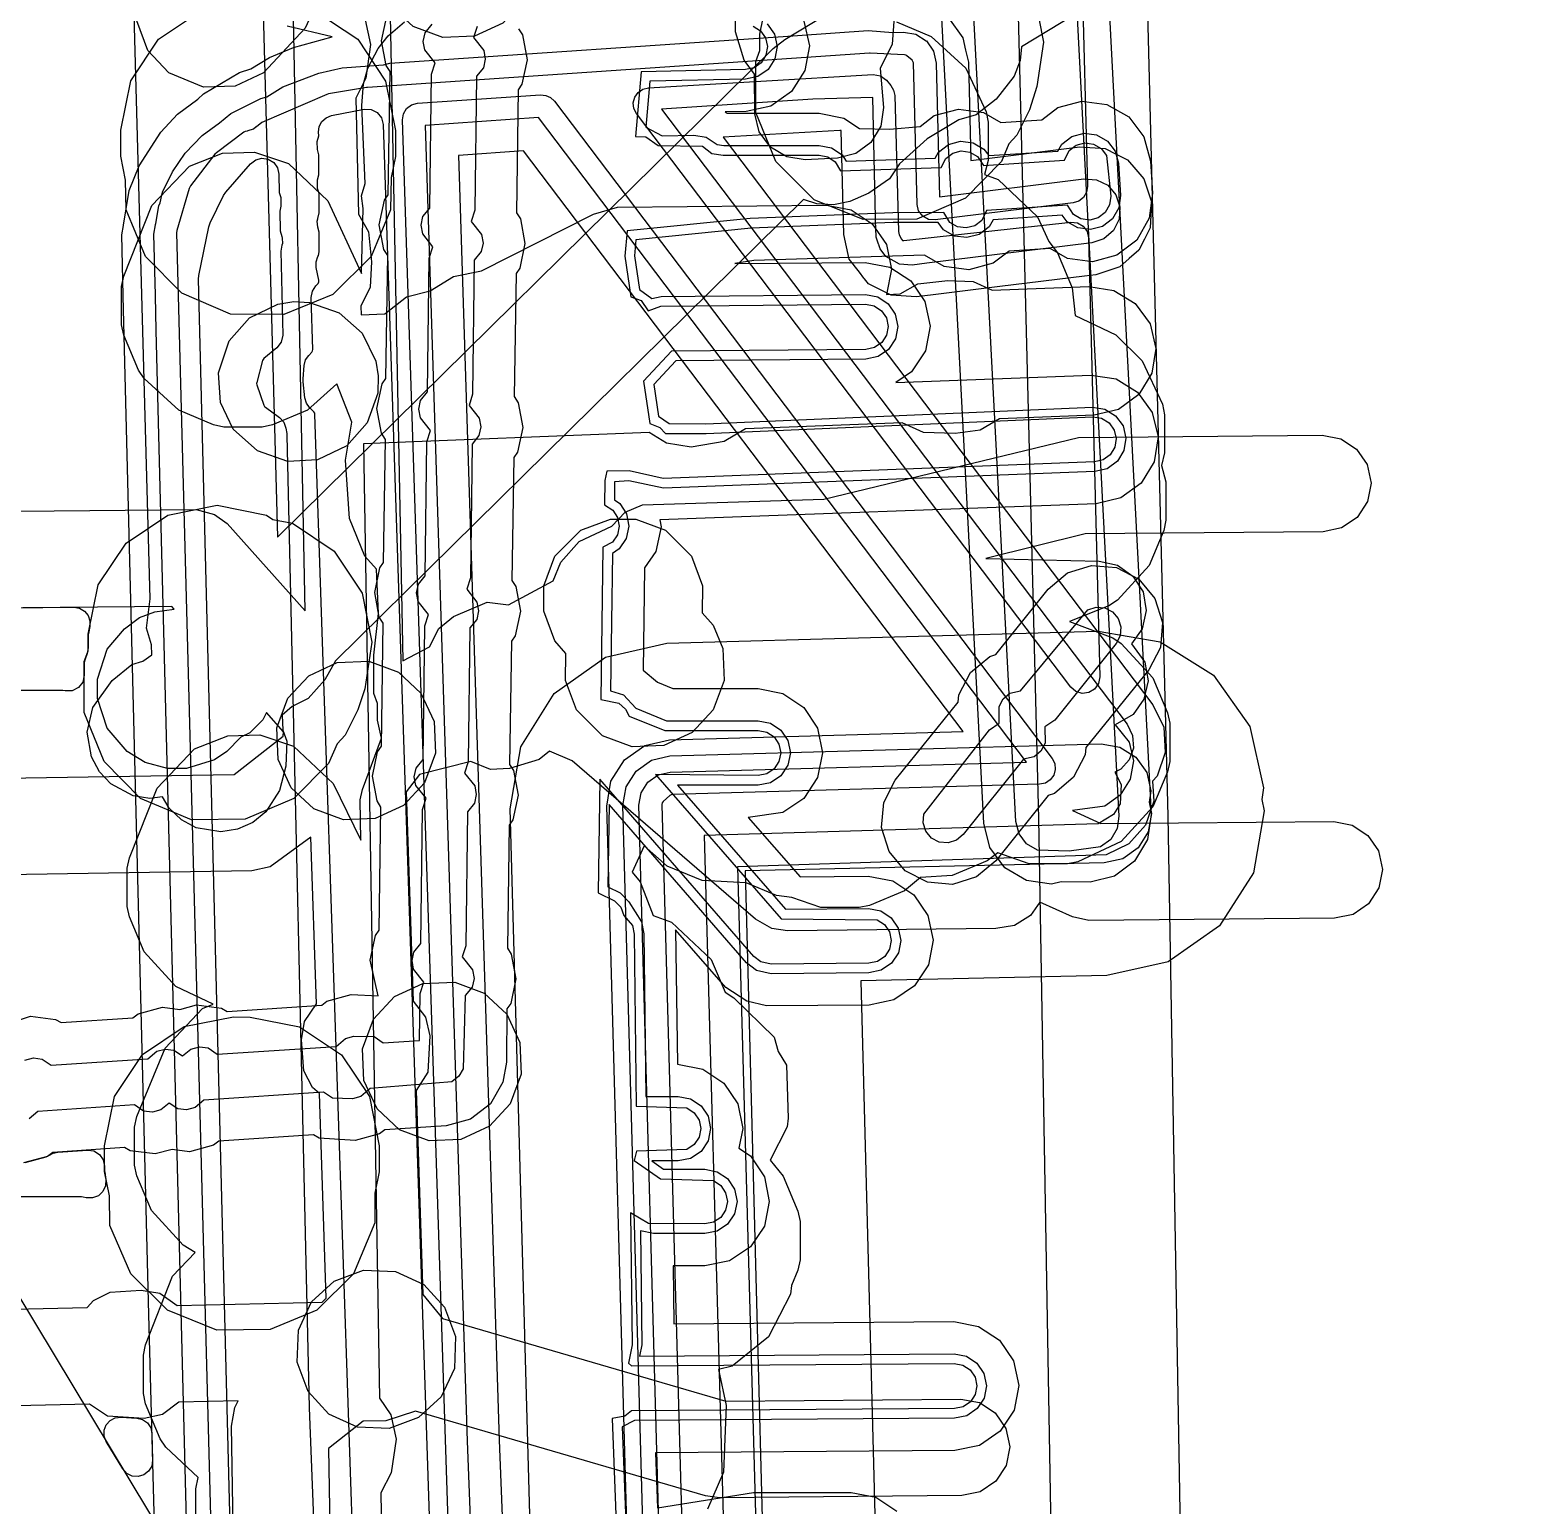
# Model space of a CAD drawing. Header units: metres. Extents: x 17722 to 17999, y 13535 to 15917.
# Drawn here: x 17807.74 to 17853.76, y 15277.1 to 15322.92 of the extents above; entities that cross this region are included whole.
import ezdxf

# ---------------------------------------------------------------- set-up
doc = ezdxf.new("R2010")
doc.units = ezdxf.units.M
for name, color, linetype in [('AI_GREENING_ALLOWED_ZONE', 4, 'Continuous'), ('AI_GREENING_EXCLUSIONS', 1, 'Continuous'), ('AI_GREENING_LAWN', 82, 'Continuous')]:
    doc.layers.add(name, color=color, linetype=linetype)

msp = doc.modelspace()

# ---------------------------------------------------------------- linework, layer by layer
at = {"layer": 'AI_GREENING_ALLOWED_ZONE'}
for points in [[(17805.238, 15304.948), (17809.11, 15304.983), (17809.284, 15304.954), (17809.437, 15304.865), (17809.55, 15304.729), (17809.608, 15304.562), (17809.605, 15304.386), (17809.563, 15304.173), (17809.558, 15304.124), (17809.558, 15303.725), (17809.527, 15303.552), (17809.449, 15303.341), (17809.434, 15303.255), (17809.434, 15302.877), (17809.386, 15302.663), (17809.251, 15302.49), (17809.056, 15302.392), (17808.837, 15302.387), (17808.768, 15302.4), (17808.72, 15302.405), (17804.533, 15302.405)], [(17807.596, 15287.75), (17808.247, 15287.925), (17808.334, 15287.968), (17808.336, 15287.97), (17808.464, 15288.041), (17808.607, 15288.072), (17809.531, 15288.135), (17809.733, 15288.107), (17809.906, 15288.001), (17810.024, 15287.835), (17810.065, 15287.636), (17810.065, 15287.486), (17810.068, 15287.448), (17810.104, 15287.217), (17810.095, 15287.022), (17810.013, 15286.845), (17809.87, 15286.713), (17809.687, 15286.646), (17809.492, 15286.654), (17809.403, 15286.676), (17809.344, 15286.683), (17806.059, 15286.683)]]:
    msp.add_lwpolyline(points, dxfattribs=at)
msp.add_lwpolyline([(17810.113, 15279.088), (17810.05, 15279.256), (17810.05, 15279.437), (17810.114, 15279.605), (17810.234, 15279.74), (17810.394, 15279.824), (17810.573, 15279.845), (17811.064, 15279.814), (17811.243, 15279.768), (17811.393, 15279.662), (17811.494, 15279.508), (17811.532, 15279.328), (17811.555, 15278.508), (17811.525, 15278.324), (17811.43, 15278.163), (17811.282, 15278.049), (17811.103, 15277.997), (17810.918, 15278.014), (17810.751, 15278.097), (17810.627, 15278.236), (17810.113, 15279.088)], close=True, dxfattribs=at)
at = {"layer": 'AI_GREENING_EXCLUSIONS'}
for points in [[(17846.455, 15514.793), (17847.112, 15475.226), (17846.972, 15474.458), (17846.581, 15473.835), (17845.908, 15473.358), (17845.19, 15473.195), (17839.663, 15472.978), (17840.458, 15401.539), (17843.063, 15298.501), (17845.054, 15183.374)], [(17840.715, 15202.784), (17839.063, 15298.423), (17836.459, 15401.452), (17835.641, 15474.878), (17835.785, 15475.645), (17836.172, 15476.258), (17836.855, 15476.739), (17837.563, 15476.898), (17843.08, 15477.115), (17842.49, 15512.663)], [(17853.76, 15331.607), (17838.522, 15322.379), (17838.483, 15321.959), (17838.294, 15321.473), (17837.735, 15320.755), (17837.122, 15320.272), (17836.582, 15320.12), (17835.598, 15319.524), (17834.735, 15318.753), (17834.43, 15318.281), (17833.787, 15317.838), (17833.199, 15317.584), (17832.689, 15317.478), (17832.168, 15317.507), (17831.761, 15317.641), (17817.228, 15303.32), (17816.901, 15302.734), (17816.385, 15302.148), (17815.882, 15301.902), (17815.579, 15301.632), (17815.591, 15301.167), (17815.717, 15300.827), (17815.686, 15300.047), (17815.488, 15299.292), (17815.071, 15298.632), (17814.666, 15298.304), (17814.19, 15298.092), (17813.673, 15298.01), (17812.904, 15298.142), (17812.446, 15298.39), (17812.067, 15298.749), (17811.863, 15299.097), (17811.466, 15299.048), (17811.466, 15299.048), (17810.95, 15299.132), (17810.261, 15299.498), (17809.903, 15299.879), (17809.656, 15300.338), (17809.527, 15301.108), (17809.702, 15301.868), (17810.303, 15302.713), (17810.905, 15303.209), (17811.254, 15303.316), (17811.527, 15303.512), (17811.518, 15303.817), (17811.362, 15304.338), (17811.479, 15305.243), (17810.498, 15341.132)], [(17853.76, 15331.607), (17838.522, 15322.379), (17838.483, 15321.959), (17838.294, 15321.473), (17837.735, 15320.755), (17837.122, 15320.272), (17836.582, 15320.12), (17835.598, 15319.524), (17834.735, 15318.753), (17834.43, 15318.281), (17833.787, 15317.838), (17833.199, 15317.584), (17832.689, 15317.478), (17832.168, 15317.507), (17831.761, 15317.641), (17817.228, 15303.32), (17816.901, 15302.734), (17816.385, 15302.148), (17815.882, 15301.902), (17815.579, 15301.632), (17815.591, 15301.167), (17815.717, 15300.827), (17815.686, 15300.047), (17815.488, 15299.292), (17815.071, 15298.632), (17814.666, 15298.304), (17814.19, 15298.092), (17813.673, 15298.01), (17812.904, 15298.142), (17812.446, 15298.39), (17812.067, 15298.749), (17811.863, 15299.097), (17811.466, 15299.048), (17811.466, 15299.048), (17810.95, 15299.132), (17810.261, 15299.498), (17809.903, 15299.879), (17809.656, 15300.338), (17809.527, 15301.108), (17809.702, 15301.868), (17810.303, 15302.713), (17810.905, 15303.209), (17811.254, 15303.316), (17811.527, 15303.512), (17811.518, 15303.817), (17811.362, 15304.338), (17811.479, 15305.243), (17810.498, 15341.132)], [(17814.641, 15335.96), (17815.429, 15307.162), (17830.815, 15322.325), (17831.183, 15322.611), (17851.688, 15335.028)], [(17814.641, 15335.96), (17815.429, 15307.162), (17830.815, 15322.325), (17831.183, 15322.611), (17851.688, 15335.028)], [(17805.186, 15307.948), (17812.904, 15308.014), (17813.471, 15307.867), (17813.869, 15307.587), (17816.292, 15304.874), (17815.847, 15327.507)], [(17818.846, 15327.568), (17819.323, 15303.318), (17820.153, 15303.76), (17820.436, 15304.329), (17820.889, 15304.699), (17821.935, 15305.145), (17822.602, 15305.062), (17823.991, 15305.8), (17824.226, 15306.386), (17824.792, 15307.03), (17825.811, 15307.498), (17826.224, 15307.933), (17826.76, 15308.169), (17832.393, 15308.344), (17840.298, 15310.258), (17847.86, 15310.326), (17848.435, 15310.217), (17848.924, 15309.897), (17849.254, 15309.413), (17849.373, 15308.84), (17849.264, 15308.265), (17848.943, 15307.775), (17848.46, 15307.446), (17847.887, 15307.327), (17840.501, 15307.26), (17837.422, 15306.498), (17840.934, 15306.417), (17841.506, 15306.29), (17841.985, 15305.954), (17842.298, 15305.46), (17842.399, 15304.884), (17842.272, 15304.312), (17841.943, 15303.844), (17842.355, 15303.278), (17842.454, 15302.702), (17842.325, 15302.131), (17841.987, 15301.653), (17841.435, 15301.331), (17841.868, 15300.793), (17841.997, 15300.222), (17841.898, 15299.645), (17841.586, 15299.15), (17841.108, 15298.812), (17840.105, 15298.672), (17840.987, 15298.267), (17848.214, 15298.332), (17848.789, 15298.223), (17849.278, 15297.902), (17849.608, 15297.419), (17849.727, 15296.846), (17849.618, 15296.271), (17849.298, 15295.781), (17848.814, 15295.451), (17848.241, 15295.332), (17840.61, 15295.265), (17840.104, 15295.373), (17839.095, 15295.834), (17838.799, 15295.417), (17838.304, 15295.106), (17837.727, 15295.008), (17831.261, 15294.939), (17830.776, 15295.015), (17830.267, 15295.303), (17824.578, 15300.215), (17823.871, 15300.521), (17823.549, 15300.258), (17822.629, 15299.98), (17822.044, 15299.95), (17821.433, 15300.2), (17819.84, 15299.797), (17819.425, 15299.258), (17819.641, 15292.759), (17820.027, 15292.255), (17820.161, 15291.685), (17820.101, 15290.549), (17819.733, 15289.986), (17819.943, 15283.647), (17820.461, 15283.014), (17820.554, 15282.91), (17829.349, 15280.34), (17836.646, 15280.406), (17837.221, 15280.297), (17837.711, 15279.976), (17838.04, 15279.493), (17838.159, 15278.92), (17838.05, 15278.345), (17837.73, 15277.855), (17837.246, 15277.525), (17836.673, 15277.406), (17829.154, 15277.338), (17828.72, 15277.399), (17819.713, 15280.031), (17818.796, 15279.728), (17818.087, 15279.716), (17817.013, 15278.871), (17817.127, 15272.098)], [(17838.904, 15324.057), (17839.208, 15322.526), (17839.001, 15321.155), (17838.775, 15320.43), (17838.382, 15319.64), (17838.133, 15319.373), (17837.904, 15318.824), (17836.781, 15317.68), (17835.272, 15317.033), (17833.611, 15317.017), (17832.089, 15317.637), (17830.902, 15318.824), (17830.282, 15320.346), (17830.282, 15321.93), (17830.406, 15322.266), (17830.406, 15322.779), (17830.71, 15324.31)], [(17806.897, 15291.999), (17807.765, 15292.29), (17808.538, 15292.19), (17808.714, 15292.089), (17810.943, 15292.24), (17811.104, 15292.364), (17811.858, 15292.567), (17812.394, 15292.498), (17812.917, 15292.639), (17813.691, 15292.539), (17813.867, 15292.437), (17816.802, 15292.636), (17816.963, 15292.76), (17817.716, 15292.964), (17818.559, 15292.924), (17818.307, 15294.031), (17818.469, 15294.794), (17818.584, 15294.961), (17818.643, 15298.782), (17818.52, 15298.971), (17818.377, 15299.738), (17818.539, 15300.501), (17818.654, 15300.669), (17818.713, 15304.49), (17818.59, 15304.678), (17818.447, 15305.446), (17818.609, 15306.209), (17818.724, 15306.376), (17818.783, 15310.197), (17818.66, 15310.386), (17818.517, 15311.153), (17818.679, 15311.916), (17818.794, 15312.084), (17818.853, 15315.905), (17818.73, 15316.093), (17818.587, 15316.861), (17818.749, 15317.624), (17818.864, 15317.791), (17818.923, 15321.612), (17818.8, 15321.801), (17818.657, 15322.568), (17818.819, 15323.331)], [(17836.261, 15323.287), (17836.703, 15322.663), (17836.703, 15322.663), (17836.703, 15322.663), (17836.791, 15322.283), (17836.88, 15321.903), (17836.88, 15321.903), (17836.88, 15321.903), (17836.88, 15321.903), (17836.953, 15318.858), (17840.339, 15319.279), (17840.34, 15319.279), (17841.119, 15319.222), (17841.119, 15319.222), (17841.119, 15319.222), (17841.467, 15319.047), (17841.816, 15318.872), (17841.816, 15318.872), (17841.816, 15318.872), (17842.071, 15318.577), (17842.326, 15318.281), (17842.326, 15318.281), (17842.326, 15318.281), (17842.572, 15317.541), (17842.572, 15317.541), (17842.572, 15317.541), (17842.543, 15317.151), (17842.515, 15316.762), (17842.515, 15316.762), (17842.515, 15316.762), (17842.34, 15316.414), (17842.165, 15316.065), (17842.165, 15316.065), (17842.165, 15316.065), (17841.87, 15315.81), (17841.574, 15315.555), (17841.574, 15315.555), (17841.574, 15315.555), (17841.574, 15315.555), (17840.834, 15315.309), (17840.483, 15315.266), (17840.483, 15315.266), (17837.848, 15314.938), (17835.704, 15314.672), (17835.704, 15314.672), (17835.254, 15314.616), (17834.475, 15314.673), (17833.778, 15315.023), (17833.655, 15315.181), (17833.626, 15315.199), (17833.494, 15315.387), (17833.178, 15315.791), (17833.008, 15316.553), (17832.93, 15319.781), (17832.888, 15319.78), (17829.265, 15319.573), (17842.6, 15301.959), (17842.94, 15301.257), (17842.986, 15300.478), (17842.731, 15299.741), (17842.594, 15299.586), (17842.631, 15298.96), (17842.375, 15298.222), (17841.857, 15297.639), (17841.155, 15297.298), (17829.705, 15296.927), (17831.673, 15226.293)], [(17834.584, 15323.445), (17834.506, 15322.462), (17834.139, 15321.713), (17834.24, 15320.495), (17834.153, 15319.916), (17833.851, 15319.415), (17833.38, 15319.067), (17832.812, 15318.926), (17831.813, 15318.879), (17831.235, 15318.966), (17830.733, 15319.269), (17830.386, 15319.739), (17830.245, 15320.307), (17830.232, 15321.533), (17829.915, 15321.97), (17829.644, 15322.851), (17829.644, 15323.445)], [(17822.915, 15322.938), (17823.038, 15322.75), (17823.181, 15321.982), (17823.019, 15321.219), (17822.904, 15321.052), (17822.845, 15317.231), (17822.968, 15317.042), (17823.111, 15316.275), (17822.949, 15315.512), (17822.834, 15315.344), (17822.775, 15311.523), (17822.898, 15311.335), (17823.041, 15310.567), (17822.879, 15309.804), (17822.764, 15309.637), (17822.705, 15305.816), (17822.828, 15305.627), (17822.971, 15304.86), (17822.809, 15304.097), (17822.694, 15303.929), (17822.635, 15300.108), (17822.758, 15299.92), (17822.901, 15299.152), (17822.739, 15298.389), (17822.624, 15298.222), (17822.565, 15294.401), (17822.688, 15294.212), (17822.831, 15293.445), (17822.669, 15292.682), (17822.554, 15292.514), (17822.534, 15290.859), (17822.429, 15290.245), (17822.04, 15289.568), (17821.422, 15289.092), (17820.669, 15288.889), (17818.76, 15288.759), (17818.6, 15288.636), (17817.846, 15288.432), (17816.719, 15288.508), (17816.543, 15288.609), (17813.608, 15288.411), (17813.447, 15288.287), (17812.694, 15288.083), (17812.157, 15288.153), (17811.635, 15288.012), (17810.861, 15288.112), (17810.685, 15288.213), (17808.456, 15288.062), (17808.295, 15287.938), (17807.542, 15287.735)], [(17807.589, 15290.922), (17807.852, 15290.993), (17808.123, 15290.958), (17808.404, 15290.765), (17811.409, 15290.968), (17811.682, 15291.199), (17811.945, 15291.27), (17812.216, 15291.235), (17812.485, 15291.058), (17812.741, 15291.271), (17813.005, 15291.342), (17813.276, 15291.307), (17813.556, 15291.113), (17817.252, 15291.346), (17817.54, 15291.595), (17817.804, 15291.666), (17818.428, 15291.655), (17818.709, 15291.462), (17819.842, 15291.539), (17819.86, 15292.996), (17819.973, 15293.346), (17819.657, 15293.746), (17819.607, 15294.015), (17819.664, 15294.282), (17819.879, 15294.546), (17819.93, 15298.704), (17820.043, 15299.054), (17819.727, 15299.454), (17819.677, 15299.722), (17819.734, 15299.989), (17819.949, 15300.254), (17820, 15304.411), (17820.113, 15304.761), (17819.797, 15305.161), (17819.747, 15305.43), (17819.804, 15305.697), (17820.019, 15305.961), (17820.07, 15310.119), (17820.183, 15310.469), (17819.867, 15310.869), (17819.817, 15311.137), (17819.874, 15311.404), (17820.089, 15311.669), (17820.14, 15315.826), (17820.253, 15316.176), (17819.937, 15316.576), (17819.887, 15316.845), (17819.944, 15317.112), (17820.159, 15317.376), (17820.21, 15321.534), (17820.323, 15321.884), (17820.007, 15322.284), (17819.957, 15322.552), (17820.014, 15322.819), (17820.229, 15323.084)], [(17821.628, 15323.017), (17821.515, 15322.667), (17821.831, 15322.267), (17821.881, 15321.998), (17821.824, 15321.731), (17821.609, 15321.467), (17821.558, 15317.309), (17821.445, 15316.959), (17821.761, 15316.559), (17821.811, 15316.291), (17821.754, 15316.024), (17821.539, 15315.759), (17821.488, 15311.602), (17821.375, 15311.252), (17821.691, 15310.852), (17821.741, 15310.583), (17821.684, 15310.316), (17821.469, 15310.052), (17821.418, 15305.894), (17821.305, 15305.544), (17821.621, 15305.144), (17821.671, 15304.876), (17821.614, 15304.609), (17821.399, 15304.344), (17821.348, 15300.187), (17821.235, 15299.837), (17821.551, 15299.437), (17821.601, 15299.168), (17821.544, 15298.901), (17821.329, 15298.637), (17821.278, 15294.479), (17821.165, 15294.129), (17821.481, 15293.729), (17821.531, 15293.461), (17821.474, 15293.194), (17821.259, 15292.929), (17821.197, 15290.66), (17821.061, 15290.424), (17820.845, 15290.257), (17818.311, 15290.05), (17818.022, 15289.8), (17817.759, 15289.729), (17817.135, 15289.74), (17816.854, 15289.933), (17813.142, 15289.682), (17812.87, 15289.452), (17812.606, 15289.38), (17812.335, 15289.415), (17812.067, 15289.593), (17811.81, 15289.38), (17811.547, 15289.309), (17811.276, 15289.344), (17810.995, 15289.537), (17807.99, 15289.334), (17807.717, 15289.103)], [(17812.895, 15276.427), (17812.895, 15277.614), (17812.973, 15277.969), (17811.969, 15278.91), (17811.792, 15279.173), (17811.338, 15280.257), (17811.273, 15280.579), (17811.273, 15281.767), (17811.338, 15282.089), (17812.174, 15284.217), (17812.878, 15284.958), (17812.503, 15285.182), (17811.515, 15286.256), (17811.062, 15287.339), (17810.996, 15287.662), (17810.996, 15288.849), (17811.062, 15289.172), (17811.944, 15291.302), (17813.104, 15292.524), (17813.429, 15292.666), (17812.276, 15293.216), (17811.288, 15294.29), (17810.834, 15295.373), (17810.769, 15295.696), (17810.769, 15296.883), (17810.834, 15297.205), (17811.696, 15299.365), (17812.856, 15300.587), (17813.886, 15300.994), (17814.88, 15301.021), (17815.93, 15300.669), (17817.154, 15299.51), (17818.014, 15297.751), (17818, 15299.006), (17818.066, 15299.329), (17818.661, 15300.92), (17818.532, 15301.482), (17818.532, 15301.998), (17818.424, 15302.307), (17818.424, 15303.494), (17818.564, 15304.789), (17818.5, 15306.172), (17818.138, 15306.571), (17817.669, 15307.736), (17817.54, 15309.555), (17817.735, 15310.733), (17817.275, 15311.925), (17816.362, 15311.098), (17815.279, 15310.645), (17814.956, 15310.579), (17813.769, 15310.579), (17813.446, 15310.645), (17812.363, 15311.098), (17811.289, 15312.086), (17811.112, 15312.349), (17810.658, 15313.432), (17810.593, 15313.755), (17810.593, 15314.942), (17810.658, 15315.265), (17811.534, 15317.454), (17812.694, 15318.676), (17813.724, 15319.083), (17814.718, 15319.11), (17815.768, 15318.758), (17816.992, 15317.599), (17818.033, 15315.345), (17818.092, 15317.359), (17818.034, 15317.758), (17818.147, 15318.139), (17818.044, 15320.565), (17818.099, 15321.236), (17818.238, 15321.72), (17818.555, 15322.335), (17818.863, 15322.722), (17819.372, 15323.156)], [(17812.571, 15240.772), (17811.433, 15283.031), (17810.641, 15314.638), (17810.643, 15314.664), (17810.594, 15316.545), (17810.646, 15316.836), (17810.646, 15316.843), (17810.83, 15317.917), (17811.135, 15318.691), (17811.806, 15319.733), (17812.329, 15320.295), (17812.958, 15320.759), (17813.131, 15320.927), (17814.253, 15321.584), (17814.601, 15321.695), (17815.181, 15322.05), (17815.927, 15322.362), (17817.124, 15322.687), (17815.732, 15323.019)], [(17812.65, 15275.016), (17811.669, 15313.578), (17811.641, 15314.663), (17811.641, 15314.674), (17811.593, 15316.57), (17811.646, 15316.86), (17811.645, 15316.864), (17811.652, 15316.893), (17811.752, 15317.449), (17811.792, 15317.534), (17811.865, 15317.868), (17812.167, 15318.506), (17812.564, 15319.081), (17813.088, 15319.633), (17813.632, 15320.022), (17813.987, 15320.312), (17814.91, 15320.773), (17815.098, 15320.827), (17815.593, 15321.139), (17815.593, 15321.139), (17816.713, 15321.564), (17817.442, 15321.733), (17818.722, 15321.823), (17818.917, 15321.872), (17831.424, 15322.728), (17831.567, 15322.733), (17833.767, 15322.888), (17834.529, 15322.828), (17834.857, 15322.838), (17835.241, 15322.772), (17835.241, 15322.772), (17835.241, 15322.772), (17835.241, 15322.771), (17835.565, 15322.568), (17835.567, 15322.565), (17835.571, 15322.563), (17835.792, 15322.251), (17835.792, 15322.251), (17835.792, 15322.251), (17835.836, 15322.061), (17835.88, 15321.871), (17835.88, 15321.871), (17835.88, 15321.871), (17835.88, 15321.871), (17835.98, 15317.73), (17840.464, 15318.286), (17840.853, 15318.258), (17840.853, 15318.258), (17840.853, 15318.258), (17841.027, 15318.171), (17841.202, 15318.083), (17841.202, 15318.083), (17841.202, 15318.083), (17841.457, 15317.788), (17841.457, 15317.788), (17841.457, 15317.788), (17841.518, 15317.603), (17841.579, 15317.417), (17841.579, 15317.417), (17841.579, 15317.417), (17841.551, 15317.028), (17841.551, 15317.028), (17841.551, 15317.028), (17841.376, 15316.68), (17841.376, 15316.68), (17841.376, 15316.68), (17841.081, 15316.424), (17841.081, 15316.424), (17841.081, 15316.424), (17840.895, 15316.363), (17840.71, 15316.302), (17840.71, 15316.302), (17835.581, 15315.665), (17835.581, 15315.665), (17835.13, 15315.609), (17834.741, 15315.637), (17834.317, 15315.877), (17834.137, 15316.107), (17834.094, 15316.239), (17834.091, 15316.242), (17834.089, 15316.253), (17834.015, 15316.478), (17834.012, 15316.599), (17834.006, 15316.623), (17833.905, 15320.807), (17833.905, 15320.807), (17832.051, 15320.76), (17827.351, 15320.445), (17841.802, 15301.356), (17841.973, 15301.005), (17841.996, 15300.615), (17841.868, 15300.246), (17841.609, 15299.955), (17841.425, 15299.866), (17841.617, 15299.486), (17841.584, 15298.877), (17841.376, 15298.547), (17840.902, 15298.266), (17828.678, 15297.898), (17830.701, 15225.265)], [(17818.148, 15323.215), (17818.319, 15322.453), (17818.177, 15321.406), (17817.861, 15320.789), (17817.948, 15317.189), (17818.254, 15316.637), (17818.347, 15315.703), (17818.302, 15314.924), (17818.017, 15314.335), (17818.023, 15314.061), (17818.759, 15314.089), (17819.438, 15314.622), (17820.166, 15314.81), (17820.897, 15315.252), (17821.764, 15315.425), (17825.234, 15317.189), (17825.985, 15317.4), (17832.474, 15317.463), (17833.24, 15317.317), (17833.893, 15316.89), (17834.333, 15316.245), (17834.492, 15315.481), (17834.334, 15314.696), (17834.759, 15314.712), (17835.306, 15315.027), (17836.239, 15315.133), (17837.019, 15315.1), (17837.611, 15314.824), (17840.619, 15314.941), (17841.39, 15314.818), (17842.055, 15314.411), (17842.514, 15313.779), (17842.695, 15313.02), (17842.573, 15312.249), (17842.165, 15311.584), (17841.534, 15311.126), (17840.775, 15310.944), (17837.846, 15310.83), (17837.241, 15310.482), (17836.467, 15310.382), (17835.478, 15310.407), (17834.824, 15310.712), (17829.961, 15310.523), (17829.291, 15310.134), (17828.274, 15309.956), (17827.504, 15310.079), (17826.97, 15310.406), (17818.105, 15310.061), (17818.592, 15280.429), (17818.945, 15279.919), (17819.11, 15279.156), (17818.961, 15278.11), (17818.64, 15277.495), (17818.95, 15258.646)], [(17830.194, 15323.027), (17830.424, 15322.88), (17830.581, 15322.656), (17830.639, 15322.389), (17830.592, 15322.12), (17830.445, 15321.89), (17830.221, 15321.734), (17829.954, 15321.675), (17826.715, 15321.605), (17826.539, 15319.6), (17826.867, 15319.591), (17827.248, 15319.319), (17828.625, 15319.294), (17828.91, 15319.068), (17829.26, 15319.021), (17832.247, 15319.021), (17832.515, 15318.968), (17832.742, 15318.816), (17832.906, 15318.528), (17836.031, 15318.632), (17836.174, 15318.916), (17836.39, 15319.082), (17836.654, 15319.152), (17836.925, 15319.117), (17837.162, 15318.98), (17837.346, 15318.696), (17839.86, 15318.859), (17840.006, 15319.164), (17840.222, 15319.331), (17840.486, 15319.401), (17840.757, 15319.365), (17840.994, 15319.229), (17841.16, 15319.012), (17841.295, 15317.75), (17841.259, 15317.479), (17841.122, 15317.243), (17840.906, 15317.077), (17840.642, 15317.006), (17840.371, 15317.042), (17840.134, 15317.179), (17839.95, 15317.462), (17837.436, 15317.299), (17837.29, 15316.994), (17837.074, 15316.828), (17836.81, 15316.758), (17836.539, 15316.793), (17836.302, 15316.93), (17836.113, 15317.234), (17834.526, 15317.231), (17830.105, 15317.049), (17826.281, 15316.672), (17826.212, 15315.884), (17826.399, 15314.623), (17826.715, 15314.503), (17826.94, 15314.185), (17827.325, 15314.333), (17833.68, 15314.39), (17833.948, 15314.339), (17834.177, 15314.19), (17834.33, 15313.964), (17834.386, 15313.696), (17834.335, 15313.428), (17834.185, 15313.2), (17833.96, 15313.046), (17833.692, 15312.99), (17827.658, 15312.936), (17826.789, 15312.001), (17826.984, 15310.688), (17827.3, 15310.568), (17827.471, 15310.38), (17828.733, 15310.38), (17840.739, 15310.894), (17841.009, 15310.851), (17841.242, 15310.708), (17841.402, 15310.487), (17841.466, 15310.222), (17841.423, 15309.952), (17841.28, 15309.719), (17841.059, 15309.559), (17840.794, 15309.495), (17827.402, 15308.977), (17826.351, 15309.219), (17825.656, 15309.212), (17825.586, 15308.922), (17825.583, 15308.16), (17825.838, 15307.999), (17825.987, 15307.77), (17826.037, 15307.501), (17825.98, 15307.234), (17825.825, 15307.009), (17825.528, 15306.847), (17825.465, 15302.118), (17826.023, 15302.002), (17826.232, 15301.825), (17826.344, 15301.608), (17827.451, 15301.163), (17830.349, 15301.163), (17830.617, 15301.11), (17830.844, 15300.958), (17830.996, 15300.731), (17831.049, 15300.463), (17830.996, 15300.195), (17830.844, 15299.968), (17830.617, 15299.816), (17830.349, 15299.763), (17827.163, 15299.793), (17831.062, 15295.31), (17834.042, 15295.284), (17834.27, 15295.134), (17834.424, 15294.908), (17834.48, 15294.641), (17834.429, 15294.373), (17834.279, 15294.144), (17834.053, 15293.99), (17833.786, 15293.935), (17830.752, 15293.907), (17830.433, 15293.981), (17830.217, 15294.148), (17825.432, 15299.65), (17825.385, 15296.12), (17825.893, 15295.869), (17826.083, 15295.673), (17826.184, 15295.411), (17826.448, 15295.107), (17826.504, 15294.839), (17826.565, 15289.499), (17828.138, 15289.446), (17828.365, 15289.294), (17828.517, 15289.067), (17828.57, 15288.799), (17828.517, 15288.531), (17828.365, 15288.304), (17828.138, 15288.152), (17826.576, 15288.099), (17826.506, 15287.814), (17827.322, 15287.24), (17828.962, 15287.186), (17829.19, 15287.035), (17829.341, 15286.807), (17829.395, 15286.54), (17829.341, 15286.272), (17829.19, 15286.045), (17828.962, 15285.893), (17828.695, 15285.84), (17826.947, 15285.857), (17826.391, 15286.183), (17826.437, 15282.087), (17826.324, 15281.514), (17826.417, 15281.439), (17836.432, 15281.508), (17836.7, 15281.457), (17836.928, 15281.307), (17837.082, 15281.081), (17837.138, 15280.814), (17837.087, 15280.545), (17836.937, 15280.317), (17836.712, 15280.163), (17836.444, 15280.108), (17826.419, 15280.039), (17826.208, 15279.869), (17825.818, 15279.805), (17825.975, 15275.73)], [(17830.632, 15323.097), (17830.855, 15322.777), (17830.939, 15322.396), (17830.871, 15322.011), (17830.661, 15321.683), (17830.341, 15321.459), (17829.96, 15321.375), (17826.991, 15321.314), (17826.865, 15319.886), (17827.373, 15319.622), (17828.35, 15319.642), (17828.734, 15319.574), (17829.073, 15319.349), (17829.28, 15319.321), (17832.247, 15319.321), (17832.63, 15319.245), (17832.954, 15319.028), (17833.084, 15318.834), (17835.84, 15318.926), (17835.948, 15319.114), (17836.258, 15319.351), (17836.635, 15319.452), (17837.022, 15319.401), (17837.359, 15319.205), (17837.511, 15319.008), (17839.656, 15319.147), (17839.78, 15319.362), (17840.09, 15319.6), (17840.467, 15319.7), (17840.854, 15319.649), (17841.191, 15319.454), (17841.429, 15319.144), (17841.53, 15318.767), (17841.594, 15317.769), (17841.543, 15317.383), (17841.348, 15317.045), (17841.038, 15316.807), (17840.661, 15316.707), (17840.274, 15316.758), (17839.937, 15316.953), (17839.785, 15317.151), (17837.64, 15317.012), (17837.516, 15316.796), (17837.206, 15316.559), (17836.829, 15316.458), (17836.442, 15316.509), (17836.105, 15316.705), (17835.934, 15316.928), (17834.536, 15316.931), (17830.131, 15316.75), (17826.558, 15316.395), (17826.514, 15315.893), (17826.669, 15314.85), (17827.05, 15314.572), (17827.341, 15314.633), (17833.677, 15314.69), (17834.06, 15314.617), (17834.387, 15314.404), (17834.606, 15314.081), (17834.686, 15313.699), (17834.613, 15313.316), (17834.399, 15312.989), (17834.077, 15312.77), (17833.695, 15312.69), (17827.79, 15312.637), (17827.107, 15311.903), (17827.254, 15310.915), (17827.591, 15310.685), (17828.722, 15310.679), (17840.728, 15311.194), (17841.113, 15311.133), (17841.446, 15310.929), (17841.675, 15310.613), (17841.766, 15310.233), (17841.704, 15309.848), (17841.5, 15309.515), (17841.185, 15309.286), (17840.805, 15309.195), (17827.414, 15308.677), (17826.335, 15308.913), (17825.889, 15308.877), (17825.895, 15308.317), (17826.053, 15308.208), (17826.266, 15307.881), (17826.337, 15307.497), (17826.256, 15307.115), (17826.035, 15306.794), (17825.826, 15306.658), (17825.769, 15302.386), (17826.168, 15302.264), (17826.551, 15301.848), (17827.509, 15301.463), (17830.349, 15301.463), (17830.732, 15301.387), (17831.056, 15301.17), (17831.273, 15300.846), (17831.349, 15300.463), (17831.273, 15300.08), (17831.056, 15299.756), (17830.732, 15299.539), (17830.349, 15299.463), (17827.847, 15299.463), (17831.198, 15295.611), (17833.771, 15295.635), (17834.154, 15295.562), (17834.48, 15295.348), (17834.7, 15295.026), (17834.78, 15294.644), (17834.707, 15294.26), (17834.493, 15293.934), (17834.171, 15293.714), (17833.789, 15293.635), (17830.755, 15293.607), (17830.3, 15293.712), (17829.991, 15293.951), (17825.721, 15298.86), (17825.687, 15296.301), (17826.064, 15296.116), (17826.335, 15295.836), (17826.724, 15295.224), (17826.804, 15294.843), (17826.861, 15289.799), (17827.87, 15289.799), (17828.253, 15289.723), (17828.577, 15289.506), (17828.794, 15289.182), (17828.87, 15288.799), (17828.794, 15288.416), (17828.577, 15288.092), (17828.253, 15287.875), (17827.87, 15287.799), (17827.048, 15287.799), (17827.417, 15287.54), (17828.695, 15287.54), (17829.077, 15287.463), (17829.402, 15287.247), (17829.618, 15286.922), (17829.695, 15286.54), (17829.618, 15286.157), (17829.402, 15285.832), (17829.077, 15285.616), (17828.695, 15285.54), (17827.1, 15285.54), (17826.697, 15285.629), (17826.737, 15282.09), (17826.672, 15281.739), (17836.429, 15281.807), (17836.812, 15281.735), (17837.139, 15281.521), (17837.358, 15281.199), (17837.438, 15280.817), (17837.365, 15280.433), (17837.151, 15280.107), (17836.829, 15279.887), (17836.447, 15279.808), (17826.516, 15279.739), (17826.129, 15279.538), (17826.263, 15276.045)], [(17834.641, 15323.156), (17835.724, 15322.703), (17836.798, 15321.715), (17837.429, 15320.368), (17837.494, 15320.045), (17837.494, 15318.858), (17837.38, 15318.419), (17837.799, 15318.267), (17839.023, 15317.108), (17839.373, 15316.338), (17839.643, 15315.982), (17840.096, 15314.898), (17840.185, 15314.041), (17841.455, 15313.442), (17842.265, 15312.632), (17842.896, 15311.285), (17842.961, 15310.963), (17842.961, 15309.775), (17842.866, 15309.382), (17843.009, 15308.874), (17843.009, 15307.687), (17842.944, 15307.364), (17842.491, 15306.281), (17841.503, 15305.207), (17841.239, 15305.03), (17840.009, 15304.547), (17841.354, 15304.04), (17841.617, 15303.863), (17842.605, 15302.789), (17843.058, 15301.706), (17843.124, 15301.383), (17843.124, 15300.196), (17843.058, 15299.874), (17842.605, 15298.79), (17841.617, 15297.716), (17840.271, 15297.086), (17839.948, 15297.021), (17838.761, 15297.021), (17837.789, 15297.357), (17837.459, 15297.113), (17836.376, 15296.659), (17835.391, 15296.594), (17834.893, 15296.182), (17833.809, 15295.728), (17833.487, 15295.663), (17832.299, 15295.663), (17831.4, 15295.97), (17830.924, 15296.035), (17829.974, 15296.432), (17828.609, 15296.497), (17827.525, 15296.951), (17826.81, 15297.58), (17826.435, 15296.757), (17826.684, 15296.456), (17827.086, 15295.414), (17827.665, 15295.211), (17828.889, 15294.053), (17829.33, 15293.035), (17829.596, 15292.859), (17830.849, 15291.639), (17830.97, 15291.193), (17831.233, 15290.766), (17831.286, 15289.125), (17831.255, 15288.853), (17830.72, 15287.816), (17831.13, 15287.319), (17831.583, 15286.236), (17831.649, 15285.914), (17831.649, 15284.726), (17831.583, 15284.404), (17831.386, 15283.932), (17831.354, 15283.658), (17830.672, 15282.333), (17829.544, 15281.429), (17829.121, 15281.324), (17829.357, 15280.207), (17829.275, 15278.134), (17828.777, 15276.984)], [(17831.771, 15323.178), (17831.939, 15322.416), (17831.803, 15321.648), (17831.383, 15320.99), (17830.743, 15320.543), (17829.981, 15320.375), (17829.322, 15320.362), (17829.386, 15320.321), (17832.247, 15320.321), (17833.013, 15320.169), (17833.492, 15319.848), (17834.439, 15319.83), (17835.376, 15319.911), (17835.816, 15320.248), (17836.57, 15320.45), (17837.344, 15320.347), (17837.886, 15320.034), (17839.151, 15320.116), (17839.648, 15320.497), (17840.402, 15320.698), (17841.176, 15320.596), (17841.851, 15320.205), (17842.326, 15319.586), (17842.527, 15318.832), (17842.592, 15317.834), (17842.49, 15317.06), (17842.099, 15316.385), (17841.48, 15315.91), (17840.726, 15315.709), (17839.952, 15315.811), (17839.41, 15316.125), (17838.145, 15316.042), (17837.648, 15315.662), (17836.894, 15315.46), (17836.12, 15315.563), (17835.514, 15315.913), (17830.216, 15315.754), (17829.629, 15315.654), (17833.668, 15315.69), (17834.435, 15315.545), (17835.087, 15315.117), (17835.527, 15314.472), (17835.686, 15313.708), (17835.541, 15312.941), (17835.113, 15312.289), (17834.628, 15311.958), (17840.689, 15312.193), (17841.46, 15312.071), (17842.125, 15311.663), (17842.583, 15311.031), (17842.765, 15310.272), (17842.642, 15309.501), (17842.234, 15308.836), (17841.603, 15308.378), (17840.844, 15308.196), (17827.298, 15307.694), (17827.337, 15307.484), (17827.174, 15306.72), (17826.82, 15306.205), (17826.777, 15303.034), (17827.226, 15302.655), (17827.703, 15302.463), (17830.349, 15302.463), (17831.115, 15302.311), (17831.763, 15301.877), (17832.197, 15301.228), (17832.349, 15300.463), (17832.197, 15299.698), (17831.763, 15299.049), (17831.115, 15298.615), (17830.043, 15298.463), (17831.65, 15296.615), (17833.762, 15296.635), (17834.528, 15296.489), (17835.181, 15296.061), (17835.62, 15295.417), (17835.78, 15294.653), (17835.634, 15293.886), (17835.207, 15293.233), (17834.562, 15292.794), (17833.798, 15292.635), (17830.607, 15292.612), (17829.997, 15292.753), (17829.344, 15293.18), (17827.78, 15294.969), (17827.85, 15290.799), (17828.635, 15290.647), (17829.284, 15290.213), (17829.718, 15289.564), (17829.87, 15288.799), (17829.75, 15288.194), (17830.109, 15287.954), (17830.542, 15287.305), (17830.695, 15286.54), (17830.542, 15285.774), (17830.109, 15285.125), (17829.46, 15284.692), (17828.695, 15284.54), (17827.71, 15284.54), (17827.73, 15282.741), (17836.42, 15282.807), (17837.186, 15282.662), (17837.839, 15282.234), (17838.279, 15281.59), (17838.438, 15280.826), (17838.292, 15280.059), (17837.865, 15279.406), (17837.22, 15278.967), (17836.456, 15278.808), (17827.16, 15278.74), (17827.226, 15277.026), (17830.207, 15277.507), (17833.242, 15277.507), (17834.007, 15277.355), (17834.656, 15276.921)], [(17828.73, 15224.21), (17826.651, 15298.842), (17826.716, 15299.227), (17826.924, 15299.557), (17827.242, 15299.783), (17827.622, 15299.869), (17838.68, 15300.179), (17823.535, 15320.184), (17820.015, 15319.943), (17821.315, 15279.097), (17821.96, 15262.552)], [(17827.73, 15224.182), (17825.651, 15298.814), (17825.782, 15299.583), (17826.197, 15300.244), (17826.834, 15300.696), (17827.595, 15300.869), (17836.71, 15301.124), (17823.064, 15319.149), (17821.045, 15319.011), (17822.315, 15279.133), (17822.96, 15262.582)], [(17806.966, 15299.682), (17814.081, 15299.791), (17815.606, 15300.982), (17815.618, 15301.12), (17815.089, 15301.715), (17814.976, 15301.493), (17814.57, 15301.087), (17814.291, 15300.95), (17813.857, 15300.503), (17813.473, 15300.246), (17812.609, 15299.984), (17812.015, 15299.984), (17811.326, 15300.162), (17810.766, 15300.503), (17810.147, 15301.226), (17809.841, 15302.157), (17809.841, 15302.751), (17810.147, 15303.682), (17810.677, 15304.318), (17811.151, 15304.662), (17811.626, 15304.846), (17812.228, 15304.925), (17812.151, 15305.011), (17805.213, 15304.948)], [(17824.731, 15224.099), (17822.652, 15298.731), (17822.98, 15300.654), (17824.018, 15302.306), (17825.609, 15303.434), (17827.511, 15303.868), (17840.904, 15304.241), (17842.827, 15303.914), (17842.827, 15303.914), (17844.479, 15302.876), (17845.608, 15301.284), (17846.041, 15299.382), (17845.98, 15299.021), (17846.06, 15298.662), (17845.721, 15296.74), (17844.674, 15295.095), (17843.076, 15293.975), (17841.171, 15293.553), (17833.538, 15293.384), (17835.197, 15230.264)], [(17828.23, 15224.196), (17826.151, 15298.828), (17826.249, 15299.405), (17826.561, 15299.901), (17827.038, 15300.239), (17827.609, 15300.369), (17841.002, 15300.742), (17841.579, 15300.644), (17841.579, 15300.644), (17842.074, 15300.333), (17842.413, 15299.855), (17842.543, 15299.285), (17842.483, 15298.933), (17842.56, 15298.585), (17842.459, 15298.008), (17842.145, 15297.514), (17841.665, 15297.179), (17841.094, 15297.052), (17829.947, 15296.806), (17831.79, 15226.687)], [(17797.219, 15282.965), (17809.526, 15283.244), (17809.715, 15283.462), (17810.239, 15283.723), (17811.198, 15283.789), (17811.775, 15283.688), (17812.315, 15283.308), (17816.818, 15283.41), (17816.945, 15283.537), (17816.734, 15289.885), (17816.515, 15290.072), (17816.248, 15290.593), (17816.172, 15291.552), (17816.267, 15292.13), (17816.642, 15292.674), (17816.47, 15297.85), (17815.202, 15296.922), (17814.63, 15296.799), (17807.012, 15296.682)], [(17802.081, 15292.412), (17813.742, 15273.069)], [(17802.081, 15292.412), (17813.742, 15273.069)], [(17814.128, 15272.047), (17814.001, 15279.565), (17814.105, 15280.141), (17814.214, 15280.35), (17812.368, 15280.308), (17811.86, 15279.927), (17811.289, 15279.799), (17810.154, 15279.871), (17809.595, 15280.245), (17797.272, 15279.965)]]:
    msp.add_lwpolyline(points, dxfattribs=at)
for points in [[(17837.642, 15331.138), (17837.945, 15331.094), (17838.84, 15331.201), (17839.613, 15331.089), (17840.283, 15330.69), (17840.75, 15330.064), (17840.942, 15329.308), (17842.546, 15298.55), (17842.434, 15297.778), (17842.035, 15297.107), (17841.41, 15296.64), (17840.653, 15296.448), (17839.751, 15296.461), (17839.455, 15296.386), (17838.682, 15296.498), (17838.012, 15296.897), (17837.545, 15297.523), (17837.353, 15298.279), (17835.749, 15329.037), (17835.861, 15329.809), (17836.26, 15330.48), (17836.886, 15330.947), (17837.642, 15331.138)], [(17837.694, 15330.14), (17837.997, 15330.096), (17838.892, 15330.202), (17839.279, 15330.146), (17839.614, 15329.947), (17839.847, 15329.634), (17839.943, 15329.256), (17841.548, 15298.498), (17841.491, 15298.112), (17841.292, 15297.776), (17840.979, 15297.543), (17840.002, 15297.416), (17839.017, 15297.441), (17838.681, 15297.64), (17838.448, 15297.953), (17838.352, 15298.331), (17836.747, 15329.089), (17836.804, 15329.475), (17837.003, 15329.81), (17837.316, 15330.044), (17837.694, 15330.14)], [(17822.966, 15326.601), (17823.375, 15325.719), (17823.414, 15324.733), (17823.073, 15323.816), (17822.426, 15323.117), (17821.544, 15322.708), (17820.558, 15322.669), (17819.641, 15323.01), (17818.942, 15323.657), (17818.533, 15324.539), (17818.494, 15325.525), (17818.835, 15326.442), (17819.482, 15327.141), (17820.364, 15327.55), (17821.35, 15327.589), (17822.267, 15327.248), (17822.966, 15326.601)], [(17815.747, 15326.45), (17816.394, 15325.751), (17816.735, 15324.834), (17816.696, 15323.848), (17816.287, 15322.966), (17814.997, 15321.573), (17814.115, 15321.164), (17813.129, 15321.125), (17812.053, 15321.573), (17811.406, 15322.272), (17811.065, 15323.189), (17811.104, 15324.175), (17811.513, 15325.057), (17812.803, 15326.45), (17813.685, 15326.859), (17814.671, 15326.898), (17815.747, 15326.45)], [(17813.038, 15323.488), (17814.568, 15323.793), (17815.09, 15323.788), (17816.621, 15323.483), (17817.919, 15322.616), (17818.786, 15321.318), (17819.09, 15319.788), (17819.09, 15318.982), (17818.959, 15318.322), (17818.943, 15317.32), (17818.339, 15315.876), (17817.152, 15314.689), (17815.63, 15314.069), (17813.969, 15314.084), (17812.461, 15314.731), (17811.337, 15315.876), (17810.733, 15317.32), (17810.717, 15318.241), (17810.568, 15318.991), (17810.568, 15319.793), (17810.873, 15321.323), (17811.74, 15322.621), (17813.038, 15323.488)], [(17816.422, 15314.45), (17817.345, 15314.126), (17818.057, 15313.492), (17818.483, 15312.619), (17818.559, 15312.168), (17818.54, 15311.634), (17818.216, 15310.711), (17817.582, 15309.999), (17816.667, 15309.562), (17815.751, 15309.511), (17814.807, 15309.837), (17814.057, 15310.517), (17813.663, 15311.344), (17813.595, 15312.258), (17813.93, 15313.255), (17814.564, 15313.967), (17815.437, 15314.393), (17815.934, 15314.472), (17816.422, 15314.45)], [(17812.027, 15307.845), (17813.558, 15308.149), (17815.089, 15307.845), (17815.288, 15307.711), (17815.891, 15307.592), (17817.188, 15306.724), (17818.056, 15305.427), (17818.36, 15303.896), (17818.139, 15302.455), (17817.927, 15301.8), (17817.534, 15301.01), (17817.285, 15300.743), (17817.013, 15300.13), (17815.933, 15299.05), (17814.424, 15298.403), (17812.763, 15298.387), (17811.177, 15299.05), (17810.054, 15300.194), (17809.434, 15301.716), (17809.434, 15303.3), (17809.558, 15303.636), (17809.558, 15304.149), (17809.862, 15305.68), (17810.73, 15306.977), (17812.027, 15307.845)], [(17828.621, 15305.652), (17828.612, 15304.815), (17828.952, 15304.424), (17829.254, 15303.701), (17829.293, 15302.715), (17828.952, 15301.798), (17828.305, 15301.099), (17827.423, 15300.69), (17826.437, 15300.651), (17825.52, 15300.992), (17824.714, 15301.798), (17824.373, 15302.715), (17824.382, 15303.552), (17824.042, 15303.943), (17823.701, 15304.86), (17823.701, 15305.652), (17824.042, 15306.569), (17824.848, 15307.375), (17825.765, 15307.716), (17826.557, 15307.716), (17827.474, 15307.375), (17828.28, 15306.569), (17828.621, 15305.652)], [(17840.696, 15306.284), (17841.473, 15306.216), (17842.166, 15305.857), (17842.668, 15305.259), (17842.904, 15304.515), (17842.836, 15303.738), (17842.477, 15303.045), (17840.523, 15300.626), (17840.503, 15300.401), (17840.143, 15299.709), (17839.546, 15299.207), (17839.353, 15299.145), (17837.728, 15297.117), (17837.131, 15296.615), (17836.387, 15296.38), (17835.609, 15296.447), (17834.917, 15296.807), (17834.414, 15297.404), (17834.179, 15298.148), (17834.246, 15298.926), (17834.606, 15299.618), (17836.56, 15302.038), (17836.58, 15302.262), (17836.939, 15302.955), (17837.537, 15303.457), (17837.73, 15303.518), (17839.355, 15305.546), (17839.952, 15306.048), (17840.696, 15306.284)], [(17840.839, 15304.992), (17841.111, 15304.968), (17841.353, 15304.842), (17841.529, 15304.633), (17841.611, 15304.373), (17841.588, 15304.101), (17841.462, 15303.858), (17839.557, 15301.479), (17839.252, 15301.274), (17839.255, 15300.764), (17839.129, 15300.522), (17838.92, 15300.346), (17838.587, 15300.27), (17836.713, 15297.93), (17836.504, 15297.754), (17836.244, 15297.672), (17835.972, 15297.696), (17835.729, 15297.821), (17835.554, 15298.03), (17835.471, 15298.291), (17835.495, 15298.563), (17837.526, 15301.184), (17837.831, 15301.39), (17837.828, 15301.9), (17837.954, 15302.142), (17838.163, 15302.318), (17838.495, 15302.394), (17840.578, 15304.909), (17840.839, 15304.992)], [(17819.184, 15302.966), (17819.883, 15302.319), (17820.292, 15301.437), (17820.331, 15300.451), (17819.99, 15299.534), (17819.343, 15298.835), (17818.461, 15298.426), (17817.475, 15298.387), (17816.558, 15298.728), (17815.859, 15299.375), (17815.45, 15300.257), (17815.411, 15301.243), (17815.752, 15302.16), (17816.399, 15302.859), (17817.281, 15303.268), (17818.267, 15303.307), (17819.184, 15302.966)], [(17822.546, 15292.356), (17822.955, 15291.474), (17822.994, 15290.488), (17822.653, 15289.571), (17822.006, 15288.872), (17821.124, 15288.463), (17820.138, 15288.424), (17819.221, 15288.765), (17818.522, 15289.412), (17818.113, 15290.294), (17818.074, 15291.28), (17818.415, 15292.197), (17819.062, 15292.896), (17819.944, 15293.305), (17820.93, 15293.344), (17821.847, 15293.003), (17822.546, 15292.356)], [(17812.534, 15291.965), (17814.065, 15292.269), (17814.587, 15292.264), (17816.118, 15291.96), (17817.415, 15291.092), (17818.283, 15289.795), (17818.587, 15288.264), (17818.587, 15287.458), (17818.456, 15286.799), (17818.456, 15285.874), (17817.793, 15284.288), (17816.649, 15283.165), (17815.204, 15282.561), (17813.543, 15282.545), (17812.021, 15283.165), (17810.877, 15284.288), (17810.23, 15285.797), (17810.214, 15286.717), (17810.065, 15287.467), (17810.065, 15288.269), (17810.369, 15289.8), (17811.237, 15291.097), (17812.534, 15291.965)], [(17820.618, 15283.261), (17820.959, 15282.344), (17820.92, 15281.358), (17820.511, 15280.476), (17819.812, 15279.829), (17818.895, 15279.488), (17817.909, 15279.527), (17817.027, 15279.936), (17816.38, 15280.635), (17816.039, 15281.552), (17816.078, 15282.538), (17816.487, 15283.42), (17817.186, 15284.067), (17818.103, 15284.408), (17819.089, 15284.369), (17819.971, 15283.96), (17820.618, 15283.261)]]:
    msp.add_lwpolyline(points, close=True, dxfattribs=at)
at = {"layer": 'AI_GREENING_LAWN'}
for points in [[(17840.397, 15324.784), (17840.568, 15318.047), (17840.539, 15317.866), (17840.447, 15317.708), (17840.304, 15317.594), (17840.129, 15317.538), (17835.846, 15317.007), (17835.639, 15317.025), (17835.458, 15317.124), (17835.332, 15317.289), (17835.284, 15317.49), (17835.167, 15321.881), (17835.156, 15321.928), (17835.126, 15321.967), (17834.964, 15322.107), (17834.93, 15322.128), (17834.891, 15322.136), (17833.83, 15322.189), (17833.801, 15322.189), (17818.221, 15321.123), (17818.197, 15321.12), (17817.018, 15320.923), (17816.959, 15320.906), (17814.939, 15320.028), (17814.778, 15319.894), (17814.772, 15319.901), (17814.684, 15319.821), (17814.499, 15319.772), (17814.5, 15319.767), (17814.424, 15319.754), (17814.39, 15319.736), (17813.535, 15319.091), (17813.488, 15319.045), (17812.732, 15318.068), (17812.69, 15317.986), (17812.308, 15316.684), (17812.298, 15316.607), (17815.167, 15208.026)], [(17822.605, 15219.134), (17819.31, 15320.113), (17819.34, 15320.301), (17819.439, 15320.464), (17819.591, 15320.579), (17819.775, 15320.628), (17823.595, 15320.889), (17823.758, 15320.873), (17823.908, 15320.805), (17824.027, 15320.692), (17839.472, 15300.292), (17839.554, 15300.129), (17839.572, 15299.949), (17839.524, 15299.774), (17839.417, 15299.627), (17839.265, 15299.528), (17839.088, 15299.49), (17827.685, 15299.171), (17827.645, 15299.163), (17827.61, 15299.142), (17827.397, 15298.957), (17827.366, 15298.915), (17827.356, 15298.865), (17829.428, 15224.279)], [(17820.104, 15206.664), (17816.594, 15310.97), (17816.585, 15311.013), (17816.559, 15311.05), (17816.428, 15311.182), (17816.329, 15311.32), (17816.283, 15311.484), (17816.232, 15311.983), (17816.231, 15312.071), (17816.261, 15312.493), (17816.304, 15312.661), (17816.401, 15312.804), (17816.495, 15312.902), (17816.52, 15312.941), (17816.528, 15312.988), (17816.48, 15314.6), (17816.513, 15314.794), (17816.618, 15314.96), (17816.688, 15315.033), (17816.716, 15315.082), (17816.717, 15315.137), (17816.633, 15315.53), (17816.627, 15315.704), (17816.681, 15315.87), (17816.699, 15315.904), (17816.728, 15316.021), (17816.724, 15316.625), (17816.679, 15316.784), (17816.663, 15316.974), (17816.685, 15317.047), (17816.679, 15317.048), (17816.723, 15317.226), (17816.719, 15317.83), (17816.676, 15317.984), (17816.674, 15318.252), (17816.717, 15318.407), (17816.714, 15319.034), (17816.67, 15319.19), (17816.666, 15319.448), (17816.709, 15319.617), (17816.704, 15319.733), (17816.727, 15319.908), (17816.81, 15320.064), (17816.943, 15320.182), (17817.108, 15320.246), (17818.119, 15320.442), (17818.334, 15320.437), (17818.334, 15320.437), (17818.526, 15320.342), (17818.661, 15320.176), (17818.714, 15319.968), (17822.204, 15214.158)], [(17815.607, 15211.674), (17812.982, 15315.174), (17812.992, 15315.286), (17813.298, 15316.799), (17813.34, 15316.922), (17813.756, 15317.765), (17813.828, 15317.874), (17814.596, 15318.751), (17814.754, 15318.871), (17814.946, 15318.921), (17815.142, 15318.891), (17815.142, 15318.891), (17815.312, 15318.788), (17815.428, 15318.627), (17815.472, 15318.433), (17815.486, 15317.861), (17815.533, 15317.707), (17815.539, 15317.439), (17815.5, 15317.283), (17815.514, 15316.666), (17815.563, 15316.49), (17815.56, 15316.489), (17815.58, 15316.437), (17815.584, 15316.274), (17815.567, 15316.22), (17815.569, 15316.22), (17815.529, 15316.042), (17815.593, 15313.433), (17815.547, 15313.212), (17815.409, 15313.033), (17815.007, 15312.706), (17814.982, 15312.678), (17814.967, 15312.643), (17814.784, 15311.964), (17814.78, 15311.928), (17814.787, 15311.892), (17815.01, 15311.253), (17815.027, 15311.221), (17815.053, 15311.195), (17815.49, 15310.877), (17815.623, 15310.733), (17815.69, 15310.548), (17815.716, 15310.379), (17815.721, 15310.315), (17816.413, 15280.14), (17816.413, 15280.136), (17819.249, 15207.313)]]:
    msp.add_lwpolyline(points, dxfattribs=at)
msp.add_lwpolyline([(17840.795, 15302.444), (17840.617, 15302.336), (17840.411, 15302.31), (17840.211, 15302.37), (17840.053, 15302.506), (17826.576, 15320.309), (17826.495, 15320.468), (17826.475, 15320.646), (17826.52, 15320.82), (17826.623, 15320.966), (17826.771, 15321.067), (17826.945, 15321.11), (17833.921, 15321.521), (17834.146, 15321.482), (17834.331, 15321.347), (17834.469, 15321.184), (17834.556, 15321.039), (17834.589, 15320.874), (17834.706, 15316.649), (17834.732, 15316.544), (17834.8, 15316.41), (17834.828, 15316.374), (17834.873, 15316.37), (17840.054, 15316.934), (17840.258, 15316.914), (17840.437, 15316.813), (17840.561, 15316.649), (17840.608, 15316.449), (17840.952, 15302.821), (17840.914, 15302.616), (17840.795, 15302.444)], close=True, dxfattribs=at)

doc.saveas('drawing.dxf')
